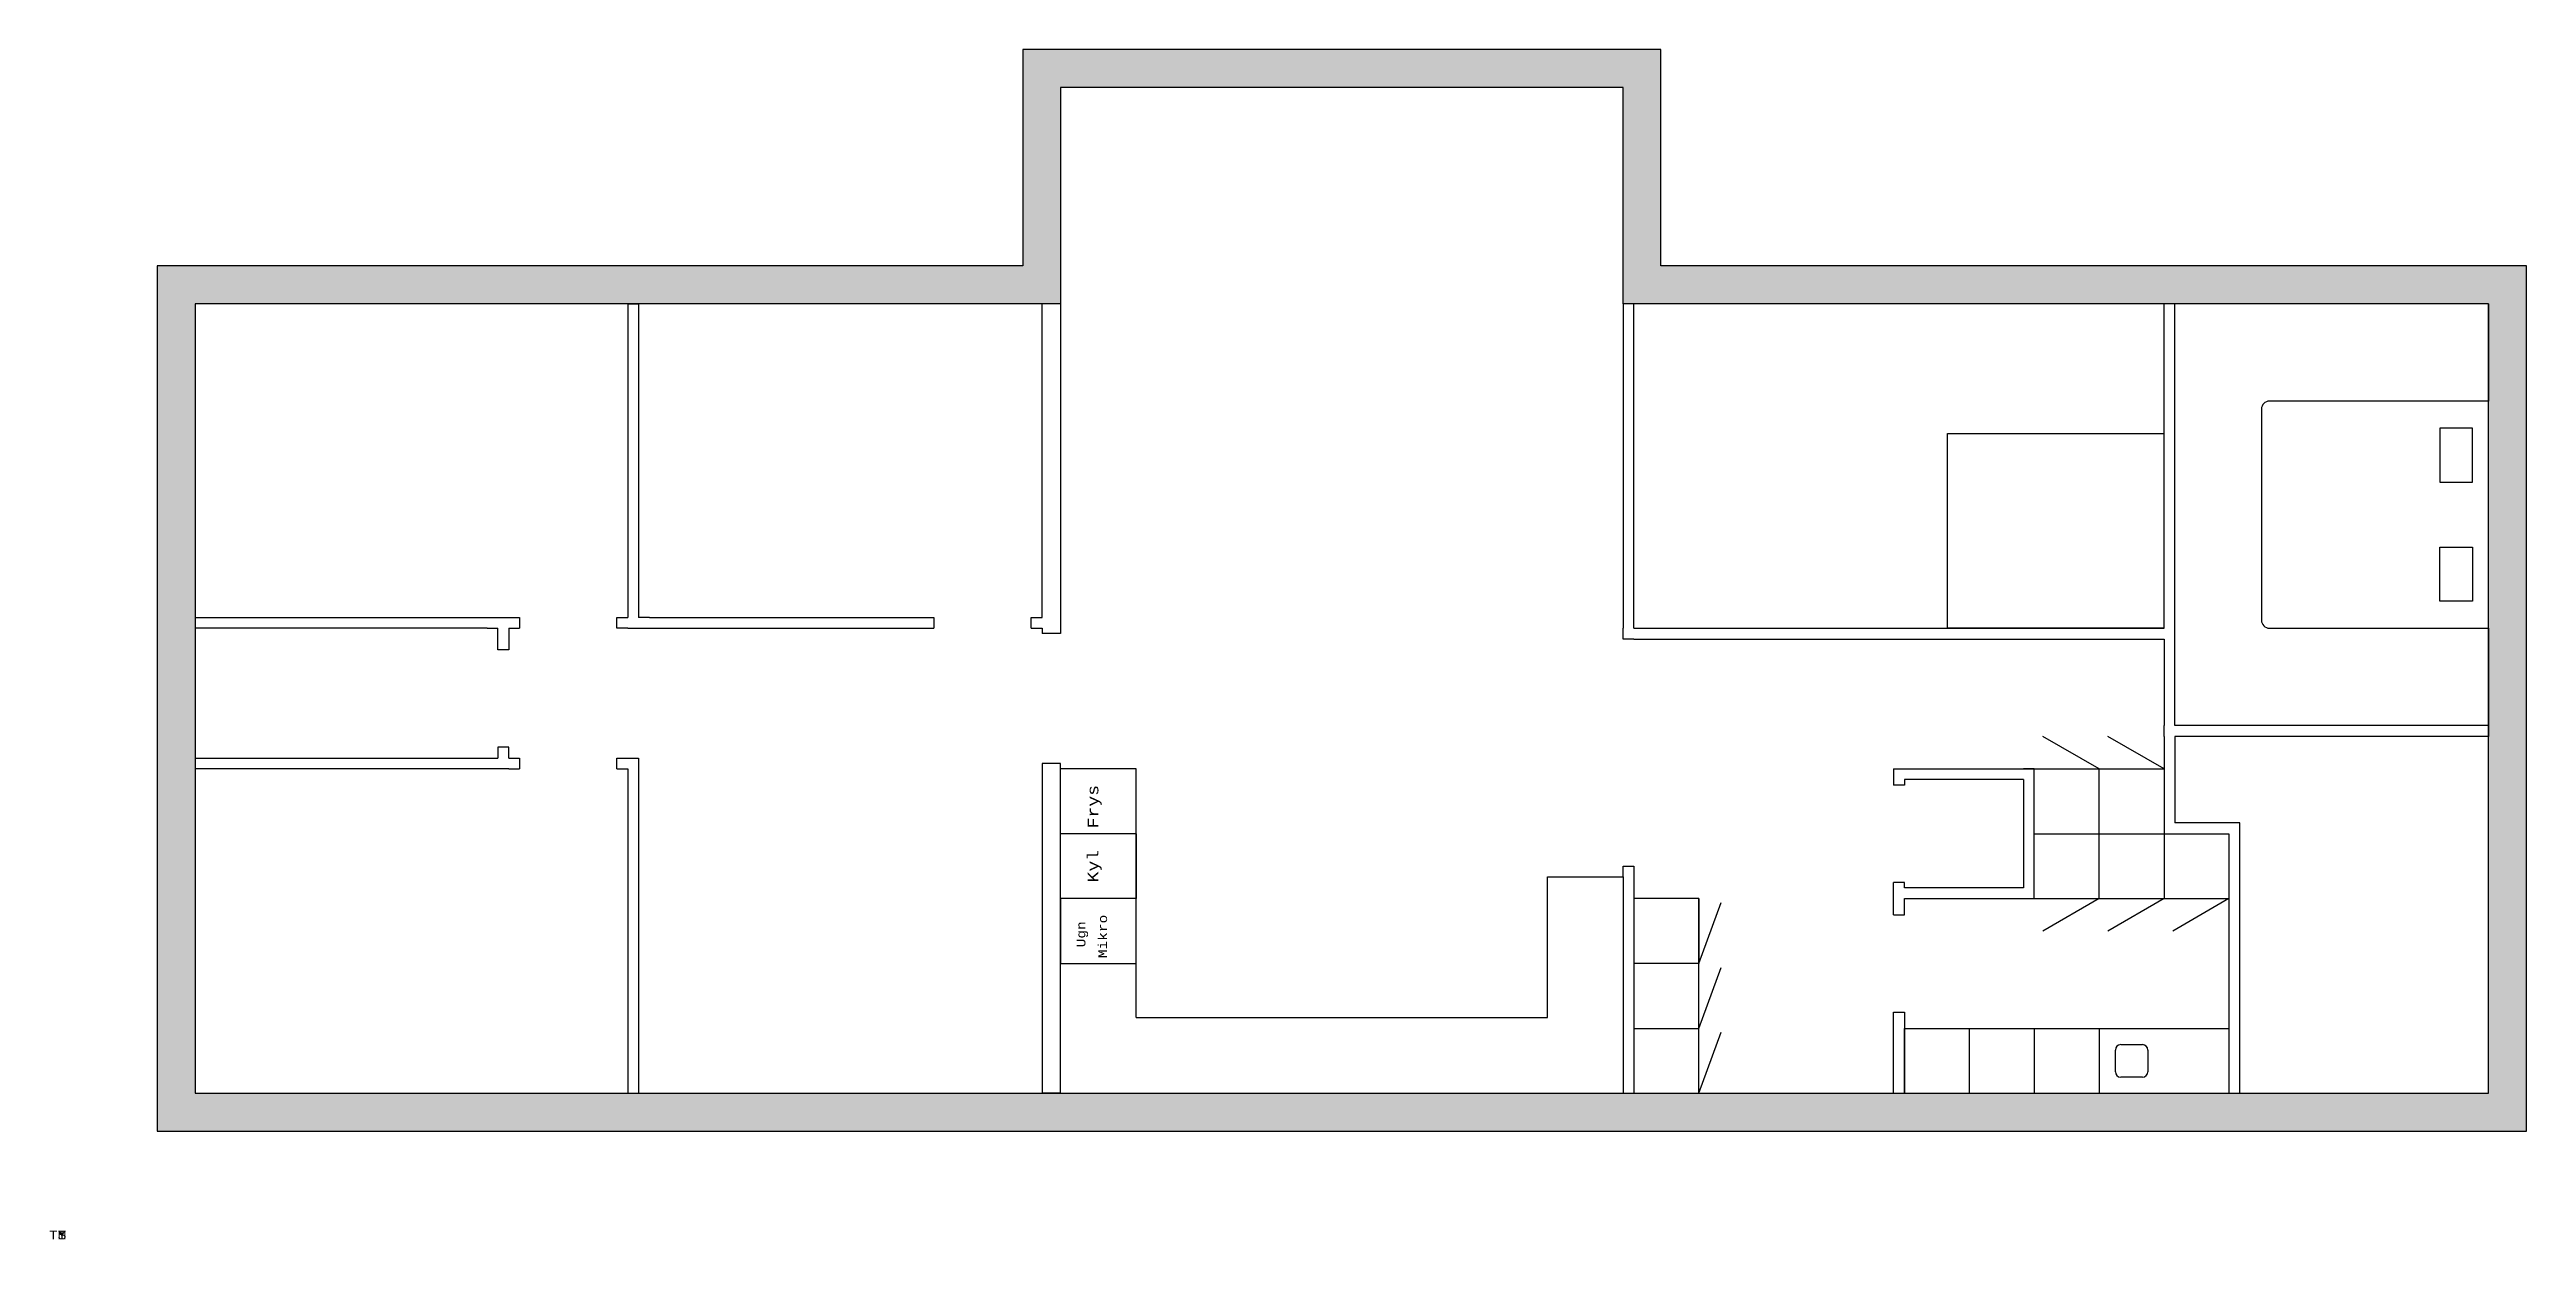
# Model space of a CAD drawing. Header units: millimetres. Extents: x 5 to 22900, y -1 to 11000.
import ezdxf
from ezdxf.enums import TextEntityAlignment as Align

# ---------------------------------------------------------------- set-up
doc = ezdxf.new("R2010")
doc.units = ezdxf.units.MM
doc.layers.add('Innerväggar', color=7, linetype='Continuous', lineweight=25, true_color=0x000000)
doc.layers.add('Ytterväggar', color=7, linetype='Continuous', lineweight=25, true_color=0x000000)
doc.styles.add('textstyle0', font='')
doc.styles.add('textstyle1', font='')
doc.styles.add('textstyle10', font='')
doc.styles.add('textstyle11', font='')
doc.styles.add('textstyle2', font='')
doc.styles.add('textstyle3', font='')
doc.styles.add('textstyle4', font='')
doc.styles.add('textstyle5', font='')
doc.styles.add('textstyle6', font='')
doc.styles.add('textstyle7', font='')
doc.styles.add('textstyle8', font='')
doc.styles.add('textstyle9', font='')
doc.styles.get('textstyle0').set_extended_font_data('CourierCad')
doc.styles.get('textstyle1').set_extended_font_data('CourierCad')
doc.styles.get('textstyle10').set_extended_font_data('CourierCad')
doc.styles.get('textstyle11').set_extended_font_data('CourierCad')
doc.styles.get('textstyle2').set_extended_font_data('Arial')
doc.styles.get('textstyle3').set_extended_font_data('Arial')
doc.styles.get('textstyle4').set_extended_font_data('Arial')
doc.styles.get('textstyle5').set_extended_font_data('Arial')
doc.styles.get('textstyle6').set_extended_font_data('Arial')
doc.styles.get('textstyle7').set_extended_font_data('CourierCad')
doc.styles.get('textstyle8').set_extended_font_data('CourierCad')
doc.styles.get('textstyle9').set_extended_font_data('CourierCad')

msp = doc.modelspace()

# ---------------------------------------------------------------- hatches: boundary and pattern name
at = {"layer": 'Ytterväggar'}
h = msp.add_hatch(dxfattribs=at)
h.set_pattern_fill('ANSI31', color=256, scale=50, style=0)
h.set_pattern_definition([(45, (0, 0), (-0.08838834765, 0.08838834765), [])])
h.paths.add_polyline_path([(14550, 10650), (9350, 10650), (9350, 8650), (1350, 8650), (1350, 1350), (22550, 1350), (22550, 8650), (14550, 8650)])
h.paths.add_polyline_path([(1000, 1000), (22900, 1000), (22900, 9000), (14900, 9000), (14900, 11000), (9000, 11000), (9000, 9000), (1000, 9000)])

# ---------------------------------------------------------------- linework, layer by layer
at = {"layer": 'Innerväggar'}
for p, q in [((1350, 8650), (1350, 5750)), ((5350, 8650), (5450, 8650)), ((5350, 8650), (5350, 5750)), ((5450, 8650), (5450, 5750)), ((9180, 5750), (9180, 8650)), ((9350, 8650), (9350, 5600)), ((14550, 8650), (14550, 5650)), ((14650, 5650), (14650, 8650)), ((19550, 8650), (19450, 8650)), ((22550, 8650), (19550, 8650)), ((19550, 5650), (19550, 8650)), ((19650, 4750), (19650, 8650)), ((22550, 8650), (22550, 7750)), ((20450, 7675), (20450, 5725)), ((22550, 7750), (20525, 7750)), ((17550, 5650), (17550, 7450)), ((17550, 7450), (19550, 7450)), ((22400, 7500), (22100, 7500)), ((22100, 7500), (22100, 7000)), ((22400, 7000), (22400, 7500)), ((22100, 7000), (22400, 7000)), ((22100, 5900), (22100, 6400)), ((22100, 6400), (22400, 6400)), ((22400, 6400), (22400, 5900)), ((1350, 5750), (4350, 5750)), ((4350, 5750), (4350, 5650)), ((5250, 5650), (5250, 5750)), ((5250, 5750), (5350, 5750)), ((5550, 5750), (5450, 5750)), ((5550, 5750), (8180, 5750)), ((8180, 5750), (8180, 5650)), ((9080, 5650), (9080, 5750)), ((9080, 5750), (9180, 5750)), ((22400, 5900), (22100, 5900)), ((4050, 5650), (1350, 5650)), ((1350, 5650), (1350, 4450)), ((4050, 5650), (4150, 5650)), ((4150, 5450), (4150, 5650)), ((4250, 5650), (4250, 5450)), ((4250, 5650), (4350, 5650)), ((5350, 5650), (5250, 5650)), ((5350, 5650), (8180, 5650)), ((9080, 5650), (9180, 5650)), ((9180, 5650), (9180, 5600)), ((9350, 5600), (9180, 5600)), ((14550, 5550), (14550, 5650)), ((14650, 5550), (14550, 5550)), ((14650, 5650), (19550, 5650)), ((14650, 5550), (19550, 5550)), ((19550, 5650), (17550, 5650)), ((19550, 5550), (19550, 4750)), ((20525, 5650), (22550, 5650)), ((22550, 5650), (22550, 4750)), ((4250, 5450), (4150, 5450)), ((18950, 4350), (18430, 4650)), ((19550, 4350), (19030, 4650)), ((19550, 4650), (19550, 4750)), ((19550, 4650), (19550, 3750)), ((22550, 4750), (19650, 4750)), ((22550, 4650), (19650, 4650)), ((19650, 4650), (19650, 3850)), ((22550, 4750), (22550, 4650)), ((1350, 4450), (4050, 4450)), ((4050, 4450), (4150, 4450)), ((4250, 4550), (4150, 4550)), ((4150, 4550), (4150, 4450)), ((4250, 4450), (4250, 4550)), ((4250, 4450), (4350, 4450)), ((4350, 4450), (4350, 4350)), ((5250, 4350), (5250, 4450)), ((5250, 4450), (5450, 4450)), ((5450, 4450), (5450, 1350)), ((9350, 4400), (9180, 4400)), ((9180, 4400), (9180, 1350)), ((9350, 1350), (9350, 4400)), ((4250, 4350), (1350, 4350)), ((4250, 4350), (4350, 4350)), ((5250, 4350), (5350, 4350)), ((5350, 4350), (5350, 1350)), ((10050, 4350), (9350, 4350)), ((10050, 3750), (10050, 4350)), ((17050, 4350), (18350, 4350)), ((17050, 4350), (17050, 4200)), ((17150, 4200), (17050, 4200)), ((18250, 4250), (17150, 4250)), ((17150, 4250), (17150, 4200)), ((18350, 4350), (18250, 4350)), ((18250, 4250), (18250, 3250)), ((18350, 3750), (18350, 4350)), ((18350, 4350), (19550, 4350)), ((18950, 3750), (18950, 4350)), ((10050, 3750), (9350, 3750)), ((10050, 2050), (10050, 3750)), ((10050, 3750), (10050, 3150)), ((18350, 3150), (18350, 3750)), ((18350, 3750), (20150, 3750)), ((18950, 3150), (18950, 3750)), ((18950, 3750), (19550, 3750)), ((19550, 3750), (19550, 3150)), ((20250, 3850), (19650, 3850)), ((20150, 3750), (20150, 1350)), ((20250, 3750), (20250, 3850)), ((20250, 1350), (20250, 3750)), ((14550, 3350), (14550, 3450)), ((14550, 3450), (14650, 3450)), ((14650, 3450), (14650, 1350)), ((13850, 2250), (13850, 3350)), ((13850, 3350), (14550, 3350)), ((14550, 3350), (14550, 1350)), ((17050, 3000), (17050, 3300)), ((17150, 3300), (17050, 3300)), ((17150, 3250), (17150, 3300)), ((18250, 3250), (17150, 3250)), ((10050, 3150), (9350, 3150)), ((9350, 3150), (9350, 2550)), ((15250, 3150), (14650, 3150)), ((15250, 1350), (15250, 3150)), ((15250, 3150), (15250, 2550)), ((15250, 2550), (15455, 3114)), ((17050, 3000), (17150, 3000)), ((17150, 3000), (17150, 3150)), ((17150, 3150), (18350, 3150)), ((18350, 3150), (20150, 3150)), ((18350, 3150), (18950, 3150)), ((18950, 3150), (18430, 2850)), ((19550, 3150), (19030, 2850)), ((20150, 3150), (19630, 2850)), ((9350, 2550), (10050, 2550)), ((15250, 2550), (14650, 2550)), ((14650, 2550), (14650, 1950)), ((15250, 1950), (15455, 2514)), ((13850, 2050), (13850, 2250)), ((17050, 1350), (17050, 2100)), ((17050, 2100), (17150, 2100)), ((17150, 2100), (17150, 1350)), ((10050, 2050), (13850, 2050)), ((14650, 1950), (15250, 1950)), ((15250, 1350), (15455, 1914)), ((17150, 1350), (17150, 1950)), ((17150, 1350), (17150, 1950)), ((17150, 1950), (20150, 1950)), ((17150, 1950), (17750, 1950)), ((17750, 1950), (17750, 1350)), ((17750, 1950), (18350, 1950)), ((18350, 1950), (18350, 1350)), ((18950, 1950), (18950, 1350)), ((18950, 1950), (19550, 1950)), ((19100, 1550), (19100, 1750)), ((19150, 1800), (19350, 1800)), ((19400, 1750), (19400, 1550)), ((19350, 1500), (19150, 1500)), ((9180, 1350), (9350, 1350)), ((9350, 1350), (10050, 1350)), ((14650, 1350), (15250, 1350)), ((15250, 1350), (17050, 1350)), ((20150, 1350), (20250, 1350))]:
    msp.add_line(p, q, dxfattribs=at)
for centre, radius, start, end in [((20525, 7675), 75, 90, 180), ((20525, 5725), 75, 180, 270), ((19150, 1750), 50, 90, 180), ((19350, 1750), 50, 0, 90), ((19150, 1550), 50, 180, 270), ((19350, 1550), 50, 270, 0)]:
    msp.add_arc(centre, radius, start, end, dxfattribs=at)
at = {"layer": 'Ytterväggar'}
for p, q in [((14900, 11000), (9000, 11000)), ((9000, 11000), (9000, 9000)), ((14900, 9000), (14900, 11000)), ((14550, 10650), (9350, 10650)), ((9350, 10650), (9350, 8650)), ((14550, 8650), (14550, 10650)), ((9000, 9000), (1000, 9000)), ((1000, 9000), (1000, 1000)), ((22900, 9000), (14900, 9000)), ((22900, 1000), (22900, 9000)), ((9350, 8650), (1350, 8650)), ((1350, 8650), (1350, 1350)), ((22550, 8650), (14550, 8650)), ((22550, 1350), (22550, 8650)), ((1350, 1350), (22550, 1350)), ((9350, 1350), (9180, 1350)), ((1000, 1000), (22900, 1000))]:
    msp.add_line(p, q, dxfattribs=at)

# ---------------------------------------------------------------- texts
at = {"layer": 'Innerväggar'}
for s, height, style, p in [('Frys', 100, 'textstyle8', (9600, 3800)), ('Kyl', 100, 'textstyle7', (9600, 3300)), ('Mikro', 80, 'textstyle1', (9700, 2600)), ('Ugn', 80, 'textstyle0', (9500, 2700))]:
    msp.add_text(s, height=height, rotation=90, dxfattribs=dict(at, style=style)).set_placement(p, align=Align.TOP_LEFT)
for s, style in [('TS', 'textstyle9'), ('TM', 'textstyle10'), ('TT', 'textstyle11')]:
    msp.add_text(s, height=80, dxfattribs=dict(at, style=style)).set_placement((0, 0))
at = {"layer": 'Innerväggar', "char_height": 1, "attachment_point": 1, "rotation": 90}
for insert, style in [((9350, 3750), 'textstyle6'), ((9700, 3500), 'textstyle4'), ((10800, 3500), 'textstyle2'), ((8300, 3100), 'textstyle5'), ((11400, 3100), 'textstyle3')]:
    msp.add_mtext('Kyl', dxfattribs=dict(at, insert=insert, style=style))

doc.saveas('drawing.dxf')
